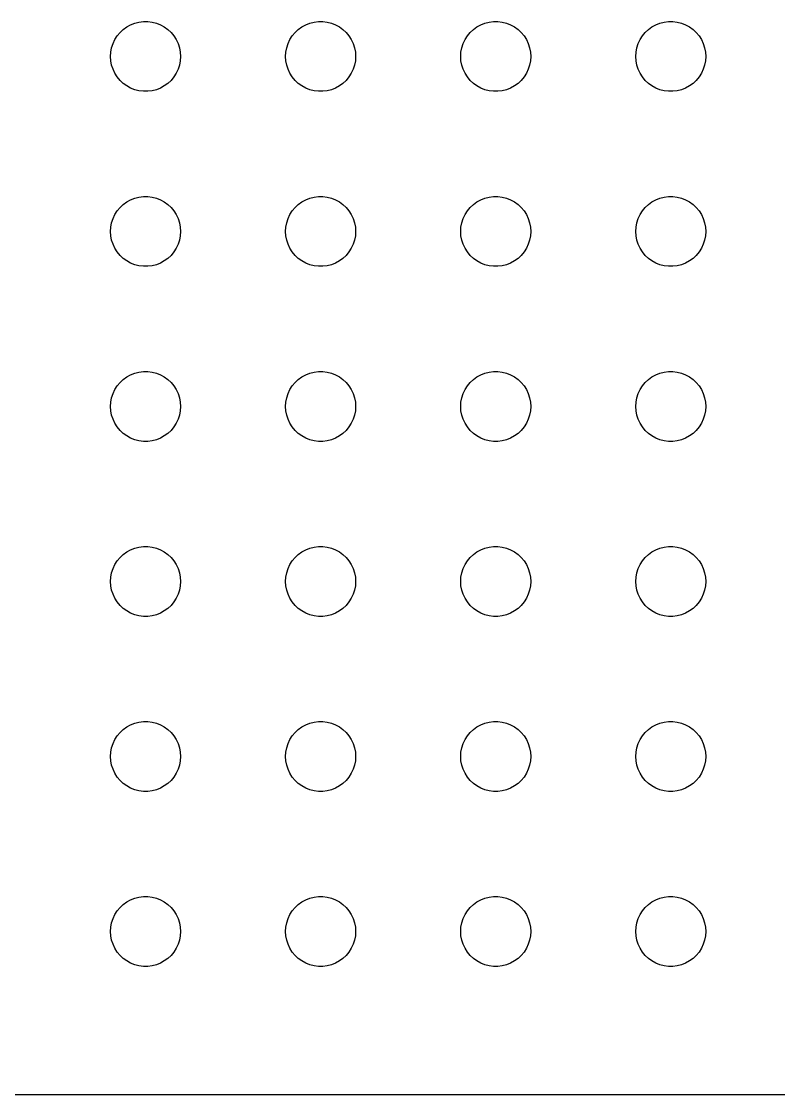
# Model space of a CAD drawing. Header units: metres. Extents: x -134 to 134, y 518 to 1078.
# Drawn here: x 32.18 to 64.62, y 746.01 to 792 of the extents above; entities that cross this region are included whole.
import ezdxf

# ---------------------------------------------------------------- set-up
doc = ezdxf.new("R2010")
doc.units = ezdxf.units.M

msp = doc.modelspace()

# ---------------------------------------------------------------- linework, layer by layer
for p, q in [((36.8613, 791.857), (37.0365, 791.927)), ((37.0365, 791.927), (37.2189, 791.973)), ((37.2189, 791.973), (37.4058, 791.997)), ((37.4058, 791.997), (37.5942, 791.997)), ((37.5942, 791.997), (37.7811, 791.973)), ((37.7811, 791.973), (37.9635, 791.927)), ((37.9635, 791.927), (38.1387, 791.857)), ((44.3613, 791.857), (44.5365, 791.927)), ((44.5365, 791.927), (44.7189, 791.973)), ((44.7189, 791.973), (44.9058, 791.997)), ((44.9058, 791.997), (45.0942, 791.997)), ((45.0942, 791.997), (45.2811, 791.973)), ((45.2811, 791.973), (45.4635, 791.927)), ((45.4635, 791.927), (45.6387, 791.857)), ((51.8613, 791.857), (52.0365, 791.927)), ((52.0365, 791.927), (52.2189, 791.973)), ((52.2189, 791.973), (52.4058, 791.997)), ((52.4058, 791.997), (52.5942, 791.997)), ((52.5942, 791.997), (52.7811, 791.973)), ((52.7811, 791.973), (52.9635, 791.927)), ((52.9635, 791.927), (53.1387, 791.857)), ((59.3613, 791.857), (59.5365, 791.927)), ((59.5365, 791.927), (59.7189, 791.973)), ((59.7189, 791.973), (59.9058, 791.997)), ((59.9058, 791.997), (60.0942, 791.997)), ((60.0942, 791.997), (60.2811, 791.973)), ((60.2811, 791.973), (60.4635, 791.927)), ((60.4635, 791.927), (60.6387, 791.857)), ((36.2865, 791.382), (36.4065, 791.527)), ((36.4065, 791.527), (36.5439, 791.656)), ((36.5439, 791.656), (36.6963, 791.766)), ((36.6963, 791.766), (36.8613, 791.857)), ((38.1387, 791.857), (38.3037, 791.766)), ((38.3037, 791.766), (38.4561, 791.656)), ((38.4561, 791.656), (38.5934, 791.527)), ((38.5934, 791.527), (38.7135, 791.382)), ((43.7865, 791.382), (43.9065, 791.527)), ((43.9065, 791.527), (44.0439, 791.656)), ((44.0439, 791.656), (44.1963, 791.766)), ((44.1963, 791.766), (44.3613, 791.857)), ((45.6387, 791.857), (45.8037, 791.766)), ((45.8037, 791.766), (45.9561, 791.656)), ((45.9561, 791.656), (46.0934, 791.527)), ((46.0934, 791.527), (46.2135, 791.382)), ((51.2865, 791.382), (51.4065, 791.527)), ((51.4065, 791.527), (51.5439, 791.656)), ((51.5439, 791.656), (51.6963, 791.766)), ((51.6963, 791.766), (51.8613, 791.857)), ((53.1387, 791.857), (53.3037, 791.766)), ((53.3037, 791.766), (53.4561, 791.656)), ((53.4561, 791.656), (53.5934, 791.527)), ((53.5934, 791.527), (53.7135, 791.382)), ((58.7865, 791.382), (58.9065, 791.527)), ((58.9065, 791.527), (59.0439, 791.656)), ((59.0439, 791.656), (59.1963, 791.766)), ((59.1963, 791.766), (59.3613, 791.857)), ((60.6387, 791.857), (60.8037, 791.766)), ((60.8037, 791.766), (60.9561, 791.656)), ((60.9561, 791.656), (61.0934, 791.527)), ((61.0934, 791.527), (61.2135, 791.382)), ((36.0471, 790.873), (36.1053, 791.052)), ((36.1053, 791.052), (36.1855, 791.223)), ((36.1855, 791.223), (36.2865, 791.382)), ((38.7135, 791.382), (38.8145, 791.223)), ((38.8145, 791.223), (38.8947, 791.052)), ((38.8947, 791.052), (38.9529, 790.873)), ((43.5471, 790.873), (43.6053, 791.052)), ((43.6053, 791.052), (43.6855, 791.223)), ((43.6855, 791.223), (43.7865, 791.382)), ((46.2135, 791.382), (46.3145, 791.223)), ((46.3145, 791.223), (46.3947, 791.052)), ((46.3947, 791.052), (46.4529, 790.873)), ((51.0471, 790.873), (51.1053, 791.052)), ((51.1053, 791.052), (51.1855, 791.223)), ((51.1855, 791.223), (51.2865, 791.382)), ((53.7135, 791.382), (53.8145, 791.223)), ((53.8145, 791.223), (53.8947, 791.052)), ((53.8947, 791.052), (53.9529, 790.873)), ((58.5471, 790.873), (58.6053, 791.052)), ((58.6053, 791.052), (58.6855, 791.223)), ((58.6855, 791.223), (58.7865, 791.382)), ((61.2135, 791.382), (61.3145, 791.223)), ((61.3145, 791.223), (61.3947, 791.052)), ((61.3947, 791.052), (61.4529, 790.873)), ((36, 790.5), (36.0118, 790.688)), ((36.0118, 790.688), (36.0471, 790.873)), ((38.9529, 790.873), (38.9882, 790.688)), ((38.9882, 790.688), (39, 790.5)), ((43.5, 790.5), (43.5118, 790.688)), ((43.5118, 790.688), (43.5471, 790.873)), ((46.4529, 790.873), (46.4882, 790.688)), ((46.4882, 790.688), (46.5, 790.5)), ((51, 790.5), (51.0118, 790.688)), ((51.0118, 790.688), (51.0471, 790.873)), ((53.9529, 790.873), (53.9882, 790.688)), ((53.9882, 790.688), (54, 790.5)), ((58.5, 790.5), (58.5118, 790.688)), ((58.5118, 790.688), (58.5471, 790.873)), ((61.4529, 790.873), (61.4882, 790.688)), ((61.4882, 790.688), (61.5, 790.5)), ((36.0118, 790.312), (36, 790.5)), ((36.0471, 790.127), (36.0118, 790.312)), ((36.1053, 789.948), (36.0471, 790.127)), ((38.9529, 790.127), (38.8947, 789.948)), ((38.9882, 790.312), (38.9529, 790.127)), ((39, 790.5), (38.9882, 790.312)), ((43.5118, 790.312), (43.5, 790.5)), ((43.5471, 790.127), (43.5118, 790.312)), ((43.6053, 789.948), (43.5471, 790.127)), ((46.4529, 790.127), (46.3947, 789.948)), ((46.4882, 790.312), (46.4529, 790.127)), ((46.5, 790.5), (46.4882, 790.312)), ((51.0118, 790.312), (51, 790.5)), ((51.0471, 790.127), (51.0118, 790.312)), ((51.1053, 789.948), (51.0471, 790.127)), ((53.9529, 790.127), (53.8947, 789.948)), ((53.9882, 790.312), (53.9529, 790.127)), ((54, 790.5), (53.9882, 790.312)), ((58.5118, 790.312), (58.5, 790.5)), ((58.5471, 790.127), (58.5118, 790.312)), ((58.6053, 789.948), (58.5471, 790.127)), ((61.4529, 790.127), (61.3947, 789.948)), ((61.4882, 790.312), (61.4529, 790.127)), ((61.5, 790.5), (61.4882, 790.312)), ((36.1855, 789.777), (36.1053, 789.948)), ((36.2865, 789.618), (36.1855, 789.777)), ((36.4065, 789.473), (36.2865, 789.618)), ((38.7135, 789.618), (38.5934, 789.473)), ((38.8145, 789.777), (38.7135, 789.618)), ((38.8947, 789.948), (38.8145, 789.777)), ((43.6855, 789.777), (43.6053, 789.948)), ((43.7865, 789.618), (43.6855, 789.777)), ((43.9065, 789.473), (43.7865, 789.618)), ((46.2135, 789.618), (46.0934, 789.473)), ((46.3145, 789.777), (46.2135, 789.618)), ((46.3947, 789.948), (46.3145, 789.777)), ((51.1855, 789.777), (51.1053, 789.948)), ((51.2865, 789.618), (51.1855, 789.777)), ((51.4065, 789.473), (51.2865, 789.618)), ((53.7135, 789.618), (53.5934, 789.473)), ((53.8145, 789.777), (53.7135, 789.618)), ((53.8947, 789.948), (53.8145, 789.777)), ((58.6855, 789.777), (58.6053, 789.948)), ((58.7865, 789.618), (58.6855, 789.777)), ((58.9065, 789.473), (58.7865, 789.618)), ((61.2135, 789.618), (61.0934, 789.473)), ((61.3145, 789.777), (61.2135, 789.618)), ((61.3947, 789.948), (61.3145, 789.777)), ((36.5439, 789.344), (36.4065, 789.473)), ((36.6963, 789.234), (36.5439, 789.344)), ((36.8613, 789.143), (36.6963, 789.234)), ((37.0365, 789.073), (36.8613, 789.143)), ((38.1387, 789.143), (37.9635, 789.073)), ((38.3037, 789.234), (38.1387, 789.143)), ((38.4561, 789.344), (38.3037, 789.234)), ((38.5934, 789.473), (38.4561, 789.344)), ((44.0439, 789.344), (43.9065, 789.473)), ((44.1963, 789.234), (44.0439, 789.344)), ((44.3613, 789.143), (44.1963, 789.234)), ((44.5365, 789.073), (44.3613, 789.143)), ((45.6387, 789.143), (45.4635, 789.073)), ((45.8037, 789.234), (45.6387, 789.143)), ((45.9561, 789.344), (45.8037, 789.234)), ((46.0934, 789.473), (45.9561, 789.344)), ((51.5439, 789.344), (51.4065, 789.473)), ((51.6963, 789.234), (51.5439, 789.344)), ((51.8613, 789.143), (51.6963, 789.234)), ((52.0365, 789.073), (51.8613, 789.143)), ((53.1387, 789.143), (52.9635, 789.073)), ((53.3037, 789.234), (53.1387, 789.143)), ((53.4561, 789.344), (53.3037, 789.234)), ((53.5934, 789.473), (53.4561, 789.344)), ((59.0439, 789.344), (58.9065, 789.473)), ((59.1963, 789.234), (59.0439, 789.344)), ((59.3613, 789.143), (59.1963, 789.234)), ((59.5365, 789.073), (59.3613, 789.143)), ((60.6387, 789.143), (60.4635, 789.073)), ((60.8037, 789.234), (60.6387, 789.143)), ((60.9561, 789.344), (60.8037, 789.234)), ((61.0934, 789.473), (60.9561, 789.344)), ((37.2189, 789.027), (37.0365, 789.073)), ((37.4058, 789.003), (37.2189, 789.027)), ((37.5942, 789.003), (37.4058, 789.003)), ((37.7811, 789.027), (37.5942, 789.003)), ((37.9635, 789.073), (37.7811, 789.027)), ((44.7189, 789.027), (44.5365, 789.073)), ((44.9058, 789.003), (44.7189, 789.027)), ((45.0942, 789.003), (44.9058, 789.003)), ((45.2811, 789.027), (45.0942, 789.003)), ((45.4635, 789.073), (45.2811, 789.027)), ((52.2189, 789.027), (52.0365, 789.073)), ((52.4058, 789.003), (52.2189, 789.027)), ((52.5942, 789.003), (52.4058, 789.003)), ((52.7811, 789.027), (52.5942, 789.003)), ((52.9635, 789.073), (52.7811, 789.027)), ((59.7189, 789.027), (59.5365, 789.073)), ((59.9058, 789.003), (59.7189, 789.027)), ((60.0942, 789.003), (59.9058, 789.003)), ((60.2811, 789.027), (60.0942, 789.003)), ((60.4635, 789.073), (60.2811, 789.027)), ((36.4065, 784.027), (36.5439, 784.156)), ((36.5439, 784.156), (36.6963, 784.266)), ((36.6963, 784.266), (36.8613, 784.357)), ((36.8613, 784.357), (37.0365, 784.427)), ((37.0365, 784.427), (37.2189, 784.473)), ((37.2189, 784.473), (37.4058, 784.497)), ((37.4058, 784.497), (37.5942, 784.497)), ((37.5942, 784.497), (37.7811, 784.473)), ((37.7811, 784.473), (37.9635, 784.427)), ((37.9635, 784.427), (38.1387, 784.357)), ((38.1387, 784.357), (38.3037, 784.266)), ((38.3037, 784.266), (38.4561, 784.156)), ((38.4561, 784.156), (38.5934, 784.027)), ((43.9065, 784.027), (44.0439, 784.156)), ((44.0439, 784.156), (44.1963, 784.266)), ((44.1963, 784.266), (44.3613, 784.357)), ((44.3613, 784.357), (44.5365, 784.427)), ((44.5365, 784.427), (44.7189, 784.473)), ((44.7189, 784.473), (44.9058, 784.497)), ((44.9058, 784.497), (45.0942, 784.497)), ((45.0942, 784.497), (45.2811, 784.473)), ((45.2811, 784.473), (45.4635, 784.427)), ((45.4635, 784.427), (45.6387, 784.357)), ((45.6387, 784.357), (45.8037, 784.266)), ((45.8037, 784.266), (45.9561, 784.156)), ((45.9561, 784.156), (46.0934, 784.027)), ((51.4065, 784.027), (51.5439, 784.156)), ((51.5439, 784.156), (51.6963, 784.266)), ((51.6963, 784.266), (51.8613, 784.357)), ((51.8613, 784.357), (52.0365, 784.427)), ((52.0365, 784.427), (52.2189, 784.473)), ((52.2189, 784.473), (52.4058, 784.497)), ((52.4058, 784.497), (52.5942, 784.497)), ((52.5942, 784.497), (52.7811, 784.473)), ((52.7811, 784.473), (52.9635, 784.427)), ((52.9635, 784.427), (53.1387, 784.357)), ((53.1387, 784.357), (53.3037, 784.266)), ((53.3037, 784.266), (53.4561, 784.156)), ((53.4561, 784.156), (53.5934, 784.027)), ((58.9065, 784.027), (59.0439, 784.156)), ((59.0439, 784.156), (59.1963, 784.266)), ((59.1963, 784.266), (59.3613, 784.357)), ((59.3613, 784.357), (59.5365, 784.427)), ((59.5365, 784.427), (59.7189, 784.473)), ((59.7189, 784.473), (59.9058, 784.497)), ((59.9058, 784.497), (60.0942, 784.497)), ((60.0942, 784.497), (60.2811, 784.473)), ((60.2811, 784.473), (60.4635, 784.427)), ((60.4635, 784.427), (60.6387, 784.357)), ((60.6387, 784.357), (60.8037, 784.266)), ((60.8037, 784.266), (60.9561, 784.156)), ((60.9561, 784.156), (61.0934, 784.027)), ((36.1053, 783.552), (36.1855, 783.723)), ((36.1855, 783.723), (36.2865, 783.882)), ((36.2865, 783.882), (36.4065, 784.027)), ((38.5934, 784.027), (38.7135, 783.882)), ((38.7135, 783.882), (38.8145, 783.723)), ((38.8145, 783.723), (38.8947, 783.552)), ((43.6053, 783.552), (43.6855, 783.723)), ((43.6855, 783.723), (43.7865, 783.882)), ((43.7865, 783.882), (43.9065, 784.027)), ((46.0934, 784.027), (46.2135, 783.882)), ((46.2135, 783.882), (46.3145, 783.723)), ((46.3145, 783.723), (46.3947, 783.552)), ((51.1053, 783.552), (51.1855, 783.723)), ((51.1855, 783.723), (51.2865, 783.882)), ((51.2865, 783.882), (51.4065, 784.027)), ((53.5934, 784.027), (53.7135, 783.882)), ((53.7135, 783.882), (53.8145, 783.723)), ((53.8145, 783.723), (53.8947, 783.552)), ((58.6053, 783.552), (58.6855, 783.723)), ((58.6855, 783.723), (58.7865, 783.882)), ((58.7865, 783.882), (58.9065, 784.027)), ((61.0934, 784.027), (61.2135, 783.882)), ((61.2135, 783.882), (61.3145, 783.723)), ((61.3145, 783.723), (61.3947, 783.552)), ((36, 783), (36.0118, 783.188)), ((36.0118, 783.188), (36.0471, 783.373)), ((36.0471, 783.373), (36.1053, 783.552)), ((38.8947, 783.552), (38.9529, 783.373)), ((38.9529, 783.373), (38.9882, 783.188)), ((38.9882, 783.188), (39, 783)), ((43.5, 783), (43.5118, 783.188)), ((43.5118, 783.188), (43.5471, 783.373)), ((43.5471, 783.373), (43.6053, 783.552)), ((46.3947, 783.552), (46.4529, 783.373)), ((46.4529, 783.373), (46.4882, 783.188)), ((46.4882, 783.188), (46.5, 783)), ((51, 783), (51.0118, 783.188)), ((51.0118, 783.188), (51.0471, 783.373)), ((51.0471, 783.373), (51.1053, 783.552)), ((53.8947, 783.552), (53.9529, 783.373)), ((53.9529, 783.373), (53.9882, 783.188)), ((53.9882, 783.188), (54, 783)), ((58.5, 783), (58.5118, 783.188)), ((58.5118, 783.188), (58.5471, 783.373)), ((58.5471, 783.373), (58.6053, 783.552)), ((61.3947, 783.552), (61.4529, 783.373)), ((61.4529, 783.373), (61.4882, 783.188)), ((61.4882, 783.188), (61.5, 783)), ((36.0118, 782.812), (36, 783)), ((36.0471, 782.627), (36.0118, 782.812)), ((38.9882, 782.812), (38.9529, 782.627)), ((39, 783), (38.9882, 782.812)), ((43.5118, 782.812), (43.5, 783)), ((43.5471, 782.627), (43.5118, 782.812)), ((46.4882, 782.812), (46.4529, 782.627)), ((46.5, 783), (46.4882, 782.812)), ((51.0118, 782.812), (51, 783)), ((51.0471, 782.627), (51.0118, 782.812)), ((53.9882, 782.812), (53.9529, 782.627)), ((54, 783), (53.9882, 782.812)), ((58.5118, 782.812), (58.5, 783)), ((58.5471, 782.627), (58.5118, 782.812)), ((61.4882, 782.812), (61.4529, 782.627)), ((61.5, 783), (61.4882, 782.812)), ((36.1053, 782.448), (36.0471, 782.627)), ((36.1855, 782.277), (36.1053, 782.448)), ((36.2865, 782.118), (36.1855, 782.277)), ((38.8145, 782.277), (38.7135, 782.118)), ((38.8947, 782.448), (38.8145, 782.277)), ((38.9529, 782.627), (38.8947, 782.448)), ((43.6053, 782.448), (43.5471, 782.627)), ((43.6855, 782.277), (43.6053, 782.448)), ((43.7865, 782.118), (43.6855, 782.277)), ((46.3145, 782.277), (46.2135, 782.118)), ((46.3947, 782.448), (46.3145, 782.277)), ((46.4529, 782.627), (46.3947, 782.448)), ((51.1053, 782.448), (51.0471, 782.627)), ((51.1855, 782.277), (51.1053, 782.448)), ((51.2865, 782.118), (51.1855, 782.277)), ((53.8145, 782.277), (53.7135, 782.118)), ((53.8947, 782.448), (53.8145, 782.277)), ((53.9529, 782.627), (53.8947, 782.448)), ((58.6053, 782.448), (58.5471, 782.627)), ((58.6855, 782.277), (58.6053, 782.448)), ((58.7865, 782.118), (58.6855, 782.277)), ((61.3145, 782.277), (61.2135, 782.118)), ((61.3947, 782.448), (61.3145, 782.277)), ((61.4529, 782.627), (61.3947, 782.448)), ((36.4065, 781.973), (36.2865, 782.118)), ((36.5439, 781.844), (36.4065, 781.973)), ((36.6963, 781.734), (36.5439, 781.844)), ((38.4561, 781.844), (38.3037, 781.734)), ((38.5934, 781.973), (38.4561, 781.844)), ((38.7135, 782.118), (38.5934, 781.973)), ((43.9065, 781.973), (43.7865, 782.118)), ((44.0439, 781.844), (43.9065, 781.973)), ((44.1963, 781.734), (44.0439, 781.844)), ((45.9561, 781.844), (45.8037, 781.734)), ((46.0934, 781.973), (45.9561, 781.844)), ((46.2135, 782.118), (46.0934, 781.973)), ((51.4065, 781.973), (51.2865, 782.118)), ((51.5439, 781.844), (51.4065, 781.973)), ((51.6963, 781.734), (51.5439, 781.844)), ((53.4561, 781.844), (53.3037, 781.734)), ((53.5934, 781.973), (53.4561, 781.844)), ((53.7135, 782.118), (53.5934, 781.973)), ((58.9065, 781.973), (58.7865, 782.118)), ((59.0439, 781.844), (58.9065, 781.973)), ((59.1963, 781.734), (59.0439, 781.844)), ((60.9561, 781.844), (60.8037, 781.734)), ((61.0934, 781.973), (60.9561, 781.844)), ((61.2135, 782.118), (61.0934, 781.973)), ((36.8613, 781.643), (36.6963, 781.734)), ((37.0365, 781.573), (36.8613, 781.643)), ((37.2189, 781.527), (37.0365, 781.573)), ((37.4058, 781.503), (37.2189, 781.527)), ((37.5942, 781.503), (37.4058, 781.503)), ((37.7811, 781.527), (37.5942, 781.503)), ((37.9635, 781.573), (37.7811, 781.527)), ((38.1387, 781.643), (37.9635, 781.573)), ((38.3037, 781.734), (38.1387, 781.643)), ((44.3613, 781.643), (44.1963, 781.734)), ((44.5365, 781.573), (44.3613, 781.643)), ((44.7189, 781.527), (44.5365, 781.573)), ((44.9058, 781.503), (44.7189, 781.527)), ((45.0942, 781.503), (44.9058, 781.503)), ((45.2811, 781.527), (45.0942, 781.503)), ((45.4635, 781.573), (45.2811, 781.527)), ((45.6387, 781.643), (45.4635, 781.573)), ((45.8037, 781.734), (45.6387, 781.643)), ((51.8613, 781.643), (51.6963, 781.734)), ((52.0365, 781.573), (51.8613, 781.643)), ((52.2189, 781.527), (52.0365, 781.573)), ((52.4058, 781.503), (52.2189, 781.527)), ((52.5942, 781.503), (52.4058, 781.503)), ((52.7811, 781.527), (52.5942, 781.503)), ((52.9635, 781.573), (52.7811, 781.527)), ((53.1387, 781.643), (52.9635, 781.573)), ((53.3037, 781.734), (53.1387, 781.643)), ((59.3613, 781.643), (59.1963, 781.734)), ((59.5365, 781.573), (59.3613, 781.643)), ((59.7189, 781.527), (59.5365, 781.573)), ((59.9058, 781.503), (59.7189, 781.527)), ((60.0942, 781.503), (59.9058, 781.503)), ((60.2811, 781.527), (60.0942, 781.503)), ((60.4635, 781.573), (60.2811, 781.527)), ((60.6387, 781.643), (60.4635, 781.573)), ((60.8037, 781.734), (60.6387, 781.643)), ((36.5439, 776.656), (36.6963, 776.766)), ((36.6963, 776.766), (36.8613, 776.857)), ((36.8613, 776.857), (37.0365, 776.927)), ((37.0365, 776.927), (37.2189, 776.973)), ((37.2189, 776.973), (37.4058, 776.997)), ((37.4058, 776.997), (37.5942, 776.997)), ((37.5942, 776.997), (37.7811, 776.973)), ((37.7811, 776.973), (37.9635, 776.927)), ((37.9635, 776.927), (38.1387, 776.857)), ((38.1387, 776.857), (38.3037, 776.766)), ((38.3037, 776.766), (38.4561, 776.656)), ((44.0439, 776.656), (44.1963, 776.766)), ((44.1963, 776.766), (44.3613, 776.857)), ((44.3613, 776.857), (44.5365, 776.927)), ((44.5365, 776.927), (44.7189, 776.973)), ((44.7189, 776.973), (44.9058, 776.997)), ((44.9058, 776.997), (45.0942, 776.997)), ((45.0942, 776.997), (45.2811, 776.973)), ((45.2811, 776.973), (45.4635, 776.927)), ((45.4635, 776.927), (45.6387, 776.857)), ((45.6387, 776.857), (45.8037, 776.766)), ((45.8037, 776.766), (45.9561, 776.656)), ((51.5439, 776.656), (51.6963, 776.766)), ((51.6963, 776.766), (51.8613, 776.857)), ((51.8613, 776.857), (52.0365, 776.927)), ((52.0365, 776.927), (52.2189, 776.973)), ((52.2189, 776.973), (52.4058, 776.997)), ((52.4058, 776.997), (52.5942, 776.997)), ((52.5942, 776.997), (52.7811, 776.973)), ((52.7811, 776.973), (52.9635, 776.927)), ((52.9635, 776.927), (53.1387, 776.857)), ((53.1387, 776.857), (53.3037, 776.766)), ((53.3037, 776.766), (53.4561, 776.656)), ((59.0439, 776.656), (59.1963, 776.766)), ((59.1963, 776.766), (59.3613, 776.857)), ((59.3613, 776.857), (59.5365, 776.927)), ((59.5365, 776.927), (59.7189, 776.973)), ((59.7189, 776.973), (59.9058, 776.997)), ((59.9058, 776.997), (60.0942, 776.997)), ((60.0942, 776.997), (60.2811, 776.973)), ((60.2811, 776.973), (60.4635, 776.927)), ((60.4635, 776.927), (60.6387, 776.857)), ((60.6387, 776.857), (60.8037, 776.766)), ((60.8037, 776.766), (60.9561, 776.656)), ((36.1855, 776.223), (36.2865, 776.382)), ((36.2865, 776.382), (36.4065, 776.527)), ((36.4065, 776.527), (36.5439, 776.656)), ((38.4561, 776.656), (38.5934, 776.527)), ((38.5934, 776.527), (38.7135, 776.382)), ((38.7135, 776.382), (38.8145, 776.223)), ((43.6855, 776.223), (43.7865, 776.382)), ((43.7865, 776.382), (43.9065, 776.527)), ((43.9065, 776.527), (44.0439, 776.656)), ((45.9561, 776.656), (46.0934, 776.527)), ((46.0934, 776.527), (46.2135, 776.382)), ((46.2135, 776.382), (46.3145, 776.223)), ((51.1855, 776.223), (51.2865, 776.382)), ((51.2865, 776.382), (51.4065, 776.527)), ((51.4065, 776.527), (51.5439, 776.656)), ((53.4561, 776.656), (53.5934, 776.527)), ((53.5934, 776.527), (53.7135, 776.382)), ((53.7135, 776.382), (53.8145, 776.223)), ((58.6855, 776.223), (58.7865, 776.382)), ((58.7865, 776.382), (58.9065, 776.527)), ((58.9065, 776.527), (59.0439, 776.656)), ((60.9561, 776.656), (61.0934, 776.527)), ((61.0934, 776.527), (61.2135, 776.382)), ((61.2135, 776.382), (61.3145, 776.223)), ((36.0118, 775.688), (36.0471, 775.873)), ((36.0471, 775.873), (36.1053, 776.052)), ((36.1053, 776.052), (36.1855, 776.223)), ((38.8145, 776.223), (38.8947, 776.052)), ((38.8947, 776.052), (38.9529, 775.873)), ((38.9529, 775.873), (38.9882, 775.688)), ((43.5118, 775.688), (43.5471, 775.873)), ((43.5471, 775.873), (43.6053, 776.052)), ((43.6053, 776.052), (43.6855, 776.223)), ((46.3145, 776.223), (46.3947, 776.052)), ((46.3947, 776.052), (46.4529, 775.873)), ((46.4529, 775.873), (46.4882, 775.688)), ((51.0118, 775.688), (51.0471, 775.873)), ((51.0471, 775.873), (51.1053, 776.052)), ((51.1053, 776.052), (51.1855, 776.223)), ((53.8145, 776.223), (53.8947, 776.052)), ((53.8947, 776.052), (53.9529, 775.873)), ((53.9529, 775.873), (53.9882, 775.688)), ((58.5118, 775.688), (58.5471, 775.873)), ((58.5471, 775.873), (58.6053, 776.052)), ((58.6053, 776.052), (58.6855, 776.223)), ((61.3145, 776.223), (61.3947, 776.052)), ((61.3947, 776.052), (61.4529, 775.873)), ((61.4529, 775.873), (61.4882, 775.688)), ((36, 775.5), (36.0118, 775.688)), ((36.0118, 775.312), (36, 775.5)), ((38.9882, 775.688), (39, 775.5)), ((39, 775.5), (38.9882, 775.312)), ((43.5, 775.5), (43.5118, 775.688)), ((43.5118, 775.312), (43.5, 775.5)), ((46.4882, 775.688), (46.5, 775.5)), ((46.5, 775.5), (46.4882, 775.312)), ((51, 775.5), (51.0118, 775.688)), ((51.0118, 775.312), (51, 775.5)), ((53.9882, 775.688), (54, 775.5)), ((54, 775.5), (53.9882, 775.312)), ((58.5, 775.5), (58.5118, 775.688)), ((58.5118, 775.312), (58.5, 775.5)), ((61.4882, 775.688), (61.5, 775.5)), ((61.5, 775.5), (61.4882, 775.312)), ((36.0471, 775.127), (36.0118, 775.312)), ((36.1053, 774.948), (36.0471, 775.127)), ((36.1855, 774.777), (36.1053, 774.948)), ((38.8947, 774.948), (38.8145, 774.777)), ((38.9529, 775.127), (38.8947, 774.948)), ((38.9882, 775.312), (38.9529, 775.127)), ((43.5471, 775.127), (43.5118, 775.312)), ((43.6053, 774.948), (43.5471, 775.127)), ((43.6855, 774.777), (43.6053, 774.948)), ((46.3947, 774.948), (46.3145, 774.777)), ((46.4529, 775.127), (46.3947, 774.948)), ((46.4882, 775.312), (46.4529, 775.127)), ((51.0471, 775.127), (51.0118, 775.312)), ((51.1053, 774.948), (51.0471, 775.127)), ((51.1855, 774.777), (51.1053, 774.948)), ((53.8947, 774.948), (53.8145, 774.777)), ((53.9529, 775.127), (53.8947, 774.948)), ((53.9882, 775.312), (53.9529, 775.127)), ((58.5471, 775.127), (58.5118, 775.312)), ((58.6053, 774.948), (58.5471, 775.127)), ((58.6855, 774.777), (58.6053, 774.948)), ((61.3947, 774.948), (61.3145, 774.777)), ((61.4529, 775.127), (61.3947, 774.948)), ((61.4882, 775.312), (61.4529, 775.127)), ((36.2865, 774.618), (36.1855, 774.777)), ((36.4065, 774.473), (36.2865, 774.618)), ((36.5439, 774.344), (36.4065, 774.473)), ((38.5934, 774.473), (38.4561, 774.344)), ((38.7135, 774.618), (38.5934, 774.473)), ((38.8145, 774.777), (38.7135, 774.618)), ((43.7865, 774.618), (43.6855, 774.777)), ((43.9065, 774.473), (43.7865, 774.618)), ((44.0439, 774.344), (43.9065, 774.473)), ((46.0934, 774.473), (45.9561, 774.344)), ((46.2135, 774.618), (46.0934, 774.473)), ((46.3145, 774.777), (46.2135, 774.618)), ((51.2865, 774.618), (51.1855, 774.777)), ((51.4065, 774.473), (51.2865, 774.618)), ((51.5439, 774.344), (51.4065, 774.473)), ((53.5934, 774.473), (53.4561, 774.344)), ((53.7135, 774.618), (53.5934, 774.473)), ((53.8145, 774.777), (53.7135, 774.618)), ((58.7865, 774.618), (58.6855, 774.777)), ((58.9065, 774.473), (58.7865, 774.618)), ((59.0439, 774.344), (58.9065, 774.473)), ((61.0934, 774.473), (60.9561, 774.344)), ((61.2135, 774.618), (61.0934, 774.473)), ((61.3145, 774.777), (61.2135, 774.618)), ((36.6963, 774.234), (36.5439, 774.344)), ((36.8613, 774.143), (36.6963, 774.234)), ((37.0365, 774.073), (36.8613, 774.143)), ((37.2189, 774.027), (37.0365, 774.073)), ((37.4058, 774.003), (37.2189, 774.027)), ((37.5942, 774.003), (37.4058, 774.003)), ((37.7811, 774.027), (37.5942, 774.003)), ((37.9635, 774.073), (37.7811, 774.027)), ((38.1387, 774.143), (37.9635, 774.073)), ((38.3037, 774.234), (38.1387, 774.143)), ((38.4561, 774.344), (38.3037, 774.234)), ((44.1963, 774.234), (44.0439, 774.344)), ((44.3613, 774.143), (44.1963, 774.234)), ((44.5365, 774.073), (44.3613, 774.143)), ((44.7189, 774.027), (44.5365, 774.073)), ((44.9058, 774.003), (44.7189, 774.027)), ((45.0942, 774.003), (44.9058, 774.003)), ((45.2811, 774.027), (45.0942, 774.003)), ((45.4635, 774.073), (45.2811, 774.027)), ((45.6387, 774.143), (45.4635, 774.073)), ((45.8037, 774.234), (45.6387, 774.143)), ((45.9561, 774.344), (45.8037, 774.234)), ((51.6963, 774.234), (51.5439, 774.344)), ((51.8613, 774.143), (51.6963, 774.234)), ((52.0365, 774.073), (51.8613, 774.143)), ((52.2189, 774.027), (52.0365, 774.073)), ((52.4058, 774.003), (52.2189, 774.027)), ((52.5942, 774.003), (52.4058, 774.003)), ((52.7811, 774.027), (52.5942, 774.003)), ((52.9635, 774.073), (52.7811, 774.027)), ((53.1387, 774.143), (52.9635, 774.073)), ((53.3037, 774.234), (53.1387, 774.143)), ((53.4561, 774.344), (53.3037, 774.234)), ((59.1963, 774.234), (59.0439, 774.344)), ((59.3613, 774.143), (59.1963, 774.234)), ((59.5365, 774.073), (59.3613, 774.143)), ((59.7189, 774.027), (59.5365, 774.073)), ((59.9058, 774.003), (59.7189, 774.027)), ((60.0942, 774.003), (59.9058, 774.003)), ((60.2811, 774.027), (60.0942, 774.003)), ((60.4635, 774.073), (60.2811, 774.027)), ((60.6387, 774.143), (60.4635, 774.073)), ((60.8037, 774.234), (60.6387, 774.143)), ((60.9561, 774.344), (60.8037, 774.234)), ((36.8613, 769.357), (37.0365, 769.427)), ((37.0365, 769.427), (37.2189, 769.473)), ((37.2189, 769.473), (37.4058, 769.497)), ((37.4058, 769.497), (37.5942, 769.497)), ((37.5942, 769.497), (37.7811, 769.473)), ((37.7811, 769.473), (37.9635, 769.427)), ((37.9635, 769.427), (38.1387, 769.357)), ((44.3613, 769.357), (44.5365, 769.427)), ((44.5365, 769.427), (44.7189, 769.473)), ((44.7189, 769.473), (44.9058, 769.497)), ((44.9058, 769.497), (45.0942, 769.497)), ((45.0942, 769.497), (45.2811, 769.473)), ((45.2811, 769.473), (45.4635, 769.427)), ((45.4635, 769.427), (45.6387, 769.357)), ((51.8613, 769.357), (52.0365, 769.427)), ((52.0365, 769.427), (52.2189, 769.473)), ((52.2189, 769.473), (52.4058, 769.497)), ((52.4058, 769.497), (52.5942, 769.497)), ((52.5942, 769.497), (52.7811, 769.473)), ((52.7811, 769.473), (52.9635, 769.427)), ((52.9635, 769.427), (53.1387, 769.357)), ((59.3613, 769.357), (59.5365, 769.427)), ((59.5365, 769.427), (59.7189, 769.473)), ((59.7189, 769.473), (59.9058, 769.497)), ((59.9058, 769.497), (60.0942, 769.497)), ((60.0942, 769.497), (60.2811, 769.473)), ((60.2811, 769.473), (60.4635, 769.427)), ((60.4635, 769.427), (60.6387, 769.357)), ((36.2865, 768.882), (36.4065, 769.027)), ((36.4065, 769.027), (36.5439, 769.156)), ((36.5439, 769.156), (36.6963, 769.266)), ((36.6963, 769.266), (36.8613, 769.357)), ((38.1387, 769.357), (38.3037, 769.266)), ((38.3037, 769.266), (38.4561, 769.156)), ((38.4561, 769.156), (38.5934, 769.027)), ((38.5934, 769.027), (38.7135, 768.882)), ((43.7865, 768.882), (43.9065, 769.027)), ((43.9065, 769.027), (44.0439, 769.156)), ((44.0439, 769.156), (44.1963, 769.266)), ((44.1963, 769.266), (44.3613, 769.357)), ((45.6387, 769.357), (45.8037, 769.266)), ((45.8037, 769.266), (45.9561, 769.156)), ((45.9561, 769.156), (46.0934, 769.027)), ((46.0934, 769.027), (46.2135, 768.882)), ((51.2865, 768.882), (51.4065, 769.027)), ((51.4065, 769.027), (51.5439, 769.156)), ((51.5439, 769.156), (51.6963, 769.266)), ((51.6963, 769.266), (51.8613, 769.357)), ((53.1387, 769.357), (53.3037, 769.266)), ((53.3037, 769.266), (53.4561, 769.156)), ((53.4561, 769.156), (53.5934, 769.027)), ((53.5934, 769.027), (53.7135, 768.882)), ((58.7865, 768.882), (58.9065, 769.027)), ((58.9065, 769.027), (59.0439, 769.156)), ((59.0439, 769.156), (59.1963, 769.266)), ((59.1963, 769.266), (59.3613, 769.357)), ((60.6387, 769.357), (60.8037, 769.266)), ((60.8037, 769.266), (60.9561, 769.156)), ((60.9561, 769.156), (61.0934, 769.027)), ((61.0934, 769.027), (61.2135, 768.882)), ((36.0471, 768.373), (36.1053, 768.552)), ((36.1053, 768.552), (36.1855, 768.723)), ((36.1855, 768.723), (36.2865, 768.882)), ((38.7135, 768.882), (38.8145, 768.723)), ((38.8145, 768.723), (38.8947, 768.552)), ((38.8947, 768.552), (38.9529, 768.373)), ((43.5471, 768.373), (43.6053, 768.552)), ((43.6053, 768.552), (43.6855, 768.723)), ((43.6855, 768.723), (43.7865, 768.882)), ((46.2135, 768.882), (46.3145, 768.723)), ((46.3145, 768.723), (46.3947, 768.552)), ((46.3947, 768.552), (46.4529, 768.373)), ((51.0471, 768.373), (51.1053, 768.552)), ((51.1053, 768.552), (51.1855, 768.723)), ((51.1855, 768.723), (51.2865, 768.882)), ((53.7135, 768.882), (53.8145, 768.723)), ((53.8145, 768.723), (53.8947, 768.552)), ((53.8947, 768.552), (53.9529, 768.373)), ((58.5471, 768.373), (58.6053, 768.552)), ((58.6053, 768.552), (58.6855, 768.723)), ((58.6855, 768.723), (58.7865, 768.882)), ((61.2135, 768.882), (61.3145, 768.723)), ((61.3145, 768.723), (61.3947, 768.552)), ((61.3947, 768.552), (61.4529, 768.373)), ((36, 768), (36.0118, 768.188)), ((36.0118, 767.812), (36, 768)), ((36.0118, 768.188), (36.0471, 768.373)), ((38.9529, 768.373), (38.9882, 768.188)), ((38.9882, 768.188), (39, 768)), ((39, 768), (38.9882, 767.812)), ((43.5, 768), (43.5118, 768.188)), ((43.5118, 767.812), (43.5, 768)), ((43.5118, 768.188), (43.5471, 768.373)), ((46.4529, 768.373), (46.4882, 768.188)), ((46.4882, 768.188), (46.5, 768)), ((46.5, 768), (46.4882, 767.812)), ((51, 768), (51.0118, 768.188)), ((51.0118, 767.812), (51, 768)), ((51.0118, 768.188), (51.0471, 768.373)), ((53.9529, 768.373), (53.9882, 768.188)), ((53.9882, 768.188), (54, 768)), ((54, 768), (53.9882, 767.812)), ((58.5, 768), (58.5118, 768.188)), ((58.5118, 767.812), (58.5, 768)), ((58.5118, 768.188), (58.5471, 768.373)), ((61.4529, 768.373), (61.4882, 768.188)), ((61.4882, 768.188), (61.5, 768)), ((61.5, 768), (61.4882, 767.812)), ((36.0471, 767.627), (36.0118, 767.812)), ((36.1053, 767.448), (36.0471, 767.627)), ((38.9529, 767.627), (38.8947, 767.448)), ((38.9882, 767.812), (38.9529, 767.627)), ((43.5471, 767.627), (43.5118, 767.812)), ((43.6053, 767.448), (43.5471, 767.627)), ((46.4529, 767.627), (46.3947, 767.448)), ((46.4882, 767.812), (46.4529, 767.627)), ((51.0471, 767.627), (51.0118, 767.812)), ((51.1053, 767.448), (51.0471, 767.627)), ((53.9529, 767.627), (53.8947, 767.448)), ((53.9882, 767.812), (53.9529, 767.627)), ((58.5471, 767.627), (58.5118, 767.812)), ((58.6053, 767.448), (58.5471, 767.627)), ((61.4529, 767.627), (61.3947, 767.448)), ((61.4882, 767.812), (61.4529, 767.627)), ((36.1855, 767.277), (36.1053, 767.448)), ((36.2865, 767.118), (36.1855, 767.277)), ((36.4065, 766.973), (36.2865, 767.118)), ((38.7135, 767.118), (38.5934, 766.973)), ((38.8145, 767.277), (38.7135, 767.118)), ((38.8947, 767.448), (38.8145, 767.277)), ((43.6855, 767.277), (43.6053, 767.448)), ((43.7865, 767.118), (43.6855, 767.277)), ((43.9065, 766.973), (43.7865, 767.118)), ((46.2135, 767.118), (46.0934, 766.973)), ((46.3145, 767.277), (46.2135, 767.118)), ((46.3947, 767.448), (46.3145, 767.277)), ((51.1855, 767.277), (51.1053, 767.448)), ((51.2865, 767.118), (51.1855, 767.277)), ((51.4065, 766.973), (51.2865, 767.118)), ((53.7135, 767.118), (53.5934, 766.973)), ((53.8145, 767.277), (53.7135, 767.118)), ((53.8947, 767.448), (53.8145, 767.277)), ((58.6855, 767.277), (58.6053, 767.448)), ((58.7865, 767.118), (58.6855, 767.277)), ((58.9065, 766.973), (58.7865, 767.118)), ((61.2135, 767.118), (61.0934, 766.973)), ((61.3145, 767.277), (61.2135, 767.118)), ((61.3947, 767.448), (61.3145, 767.277)), ((36.5439, 766.844), (36.4065, 766.973)), ((36.6963, 766.734), (36.5439, 766.844)), ((36.8613, 766.643), (36.6963, 766.734)), ((37.0365, 766.573), (36.8613, 766.643)), ((38.1387, 766.643), (37.9635, 766.573)), ((38.3037, 766.734), (38.1387, 766.643)), ((38.4561, 766.844), (38.3037, 766.734)), ((38.5934, 766.973), (38.4561, 766.844)), ((44.0439, 766.844), (43.9065, 766.973)), ((44.1963, 766.734), (44.0439, 766.844)), ((44.3613, 766.643), (44.1963, 766.734)), ((44.5365, 766.573), (44.3613, 766.643)), ((45.6387, 766.643), (45.4635, 766.573)), ((45.8037, 766.734), (45.6387, 766.643)), ((45.9561, 766.844), (45.8037, 766.734)), ((46.0934, 766.973), (45.9561, 766.844)), ((51.5439, 766.844), (51.4065, 766.973)), ((51.6963, 766.734), (51.5439, 766.844)), ((51.8613, 766.643), (51.6963, 766.734)), ((52.0365, 766.573), (51.8613, 766.643)), ((53.1387, 766.643), (52.9635, 766.573)), ((53.3037, 766.734), (53.1387, 766.643)), ((53.4561, 766.844), (53.3037, 766.734)), ((53.5934, 766.973), (53.4561, 766.844)), ((59.0439, 766.844), (58.9065, 766.973)), ((59.1963, 766.734), (59.0439, 766.844)), ((59.3613, 766.643), (59.1963, 766.734)), ((59.5365, 766.573), (59.3613, 766.643)), ((60.6387, 766.643), (60.4635, 766.573)), ((60.8037, 766.734), (60.6387, 766.643)), ((60.9561, 766.844), (60.8037, 766.734)), ((61.0934, 766.973), (60.9561, 766.844)), ((37.2189, 766.527), (37.0365, 766.573)), ((37.4058, 766.503), (37.2189, 766.527)), ((37.5942, 766.503), (37.4058, 766.503)), ((37.7811, 766.527), (37.5942, 766.503)), ((37.9635, 766.573), (37.7811, 766.527)), ((44.7189, 766.527), (44.5365, 766.573)), ((44.9058, 766.503), (44.7189, 766.527)), ((45.0942, 766.503), (44.9058, 766.503)), ((45.2811, 766.527), (45.0942, 766.503)), ((45.4635, 766.573), (45.2811, 766.527)), ((52.2189, 766.527), (52.0365, 766.573)), ((52.4058, 766.503), (52.2189, 766.527)), ((52.5942, 766.503), (52.4058, 766.503)), ((52.7811, 766.527), (52.5942, 766.503)), ((52.9635, 766.573), (52.7811, 766.527)), ((59.7189, 766.527), (59.5365, 766.573)), ((59.9058, 766.503), (59.7189, 766.527)), ((60.0942, 766.503), (59.9058, 766.503)), ((60.2811, 766.527), (60.0942, 766.503)), ((60.4635, 766.573), (60.2811, 766.527)), ((36.4065, 761.527), (36.5439, 761.656)), ((36.5439, 761.656), (36.6963, 761.766)), ((36.6963, 761.766), (36.8613, 761.857)), ((36.8613, 761.857), (37.0365, 761.927)), ((37.0365, 761.927), (37.2189, 761.973)), ((37.2189, 761.973), (37.4058, 761.997)), ((37.4058, 761.997), (37.5942, 761.997)), ((37.5942, 761.997), (37.7811, 761.973)), ((37.7811, 761.973), (37.9635, 761.927)), ((37.9635, 761.927), (38.1387, 761.857)), ((38.1387, 761.857), (38.3037, 761.766)), ((38.3037, 761.766), (38.4561, 761.656)), ((38.4561, 761.656), (38.5934, 761.527)), ((43.9065, 761.527), (44.0439, 761.656)), ((44.0439, 761.656), (44.1963, 761.766)), ((44.1963, 761.766), (44.3613, 761.857)), ((44.3613, 761.857), (44.5365, 761.927)), ((44.5365, 761.927), (44.7189, 761.973)), ((44.7189, 761.973), (44.9058, 761.997)), ((44.9058, 761.997), (45.0942, 761.997)), ((45.0942, 761.997), (45.2811, 761.973)), ((45.2811, 761.973), (45.4635, 761.927)), ((45.4635, 761.927), (45.6387, 761.857)), ((45.6387, 761.857), (45.8037, 761.766)), ((45.8037, 761.766), (45.9561, 761.656)), ((45.9561, 761.656), (46.0934, 761.527)), ((51.4065, 761.527), (51.5439, 761.656)), ((51.5439, 761.656), (51.6963, 761.766)), ((51.6963, 761.766), (51.8613, 761.857)), ((51.8613, 761.857), (52.0365, 761.927)), ((52.0365, 761.927), (52.2189, 761.973)), ((52.2189, 761.973), (52.4058, 761.997)), ((52.4058, 761.997), (52.5942, 761.997)), ((52.5942, 761.997), (52.7811, 761.973)), ((52.7811, 761.973), (52.9635, 761.927)), ((52.9635, 761.927), (53.1387, 761.857)), ((53.1387, 761.857), (53.3037, 761.766)), ((53.3037, 761.766), (53.4561, 761.656)), ((53.4561, 761.656), (53.5934, 761.527)), ((58.9065, 761.527), (59.0439, 761.656)), ((59.0439, 761.656), (59.1963, 761.766)), ((59.1963, 761.766), (59.3613, 761.857)), ((59.3613, 761.857), (59.5365, 761.927)), ((59.5365, 761.927), (59.7189, 761.973)), ((59.7189, 761.973), (59.9058, 761.997)), ((59.9058, 761.997), (60.0942, 761.997)), ((60.0942, 761.997), (60.2811, 761.973)), ((60.2811, 761.973), (60.4635, 761.927)), ((60.4635, 761.927), (60.6387, 761.857)), ((60.6387, 761.857), (60.8037, 761.766)), ((60.8037, 761.766), (60.9561, 761.656)), ((60.9561, 761.656), (61.0934, 761.527)), ((36.1053, 761.052), (36.1855, 761.223)), ((36.1855, 761.223), (36.2865, 761.382)), ((36.2865, 761.382), (36.4065, 761.527)), ((38.5934, 761.527), (38.7135, 761.382)), ((38.7135, 761.382), (38.8145, 761.223)), ((38.8145, 761.223), (38.8947, 761.052)), ((43.6053, 761.052), (43.6855, 761.223)), ((43.6855, 761.223), (43.7865, 761.382)), ((43.7865, 761.382), (43.9065, 761.527)), ((46.0934, 761.527), (46.2135, 761.382)), ((46.2135, 761.382), (46.3145, 761.223)), ((46.3145, 761.223), (46.3947, 761.052)), ((51.1053, 761.052), (51.1855, 761.223)), ((51.1855, 761.223), (51.2865, 761.382)), ((51.2865, 761.382), (51.4065, 761.527)), ((53.5934, 761.527), (53.7135, 761.382)), ((53.7135, 761.382), (53.8145, 761.223)), ((53.8145, 761.223), (53.8947, 761.052)), ((58.6053, 761.052), (58.6855, 761.223)), ((58.6855, 761.223), (58.7865, 761.382)), ((58.7865, 761.382), (58.9065, 761.527)), ((61.0934, 761.527), (61.2135, 761.382)), ((61.2135, 761.382), (61.3145, 761.223)), ((61.3145, 761.223), (61.3947, 761.052)), ((36, 760.5), (36.0118, 760.688)), ((36.0118, 760.688), (36.0471, 760.873)), ((36.0471, 760.873), (36.1053, 761.052)), ((38.8947, 761.052), (38.9529, 760.873)), ((38.9529, 760.873), (38.9882, 760.688)), ((38.9882, 760.688), (39, 760.5)), ((43.5, 760.5), (43.5118, 760.688)), ((43.5118, 760.688), (43.5471, 760.873)), ((43.5471, 760.873), (43.6053, 761.052)), ((46.3947, 761.052), (46.4529, 760.873)), ((46.4529, 760.873), (46.4882, 760.688)), ((46.4882, 760.688), (46.5, 760.5)), ((51, 760.5), (51.0118, 760.688)), ((51.0118, 760.688), (51.0471, 760.873)), ((51.0471, 760.873), (51.1053, 761.052)), ((53.8947, 761.052), (53.9529, 760.873)), ((53.9529, 760.873), (53.9882, 760.688)), ((53.9882, 760.688), (54, 760.5)), ((58.5, 760.5), (58.5118, 760.688)), ((58.5118, 760.688), (58.5471, 760.873)), ((58.5471, 760.873), (58.6053, 761.052)), ((61.3947, 761.052), (61.4529, 760.873)), ((61.4529, 760.873), (61.4882, 760.688)), ((61.4882, 760.688), (61.5, 760.5)), ((36.0118, 760.312), (36, 760.5)), ((36.0471, 760.127), (36.0118, 760.312)), ((38.9882, 760.312), (38.9529, 760.127)), ((39, 760.5), (38.9882, 760.312)), ((43.5118, 760.312), (43.5, 760.5)), ((43.5471, 760.127), (43.5118, 760.312)), ((46.4882, 760.312), (46.4529, 760.127)), ((46.5, 760.5), (46.4882, 760.312)), ((51.0118, 760.312), (51, 760.5)), ((51.0471, 760.127), (51.0118, 760.312)), ((53.9882, 760.312), (53.9529, 760.127)), ((54, 760.5), (53.9882, 760.312)), ((58.5118, 760.312), (58.5, 760.5)), ((58.5471, 760.127), (58.5118, 760.312)), ((61.4882, 760.312), (61.4529, 760.127)), ((61.5, 760.5), (61.4882, 760.312)), ((36.1053, 759.948), (36.0471, 760.127)), ((36.1855, 759.777), (36.1053, 759.948)), ((36.2865, 759.618), (36.1855, 759.777)), ((38.8145, 759.777), (38.7135, 759.618)), ((38.8947, 759.948), (38.8145, 759.777)), ((38.9529, 760.127), (38.8947, 759.948)), ((43.6053, 759.948), (43.5471, 760.127)), ((43.6855, 759.777), (43.6053, 759.948)), ((43.7865, 759.618), (43.6855, 759.777)), ((46.3145, 759.777), (46.2135, 759.618)), ((46.3947, 759.948), (46.3145, 759.777)), ((46.4529, 760.127), (46.3947, 759.948)), ((51.1053, 759.948), (51.0471, 760.127)), ((51.1855, 759.777), (51.1053, 759.948)), ((51.2865, 759.618), (51.1855, 759.777)), ((53.8145, 759.777), (53.7135, 759.618)), ((53.8947, 759.948), (53.8145, 759.777)), ((53.9529, 760.127), (53.8947, 759.948)), ((58.6053, 759.948), (58.5471, 760.127)), ((58.6855, 759.777), (58.6053, 759.948)), ((58.7865, 759.618), (58.6855, 759.777)), ((61.3145, 759.777), (61.2135, 759.618)), ((61.3947, 759.948), (61.3145, 759.777)), ((61.4529, 760.127), (61.3947, 759.948)), ((36.4065, 759.473), (36.2865, 759.618)), ((36.5439, 759.344), (36.4065, 759.473)), ((36.6963, 759.234), (36.5439, 759.344)), ((38.4561, 759.344), (38.3037, 759.234)), ((38.5934, 759.473), (38.4561, 759.344)), ((38.7135, 759.618), (38.5934, 759.473)), ((43.9065, 759.473), (43.7865, 759.618)), ((44.0439, 759.344), (43.9065, 759.473)), ((44.1963, 759.234), (44.0439, 759.344)), ((45.9561, 759.344), (45.8037, 759.234)), ((46.0934, 759.473), (45.9561, 759.344)), ((46.2135, 759.618), (46.0934, 759.473)), ((51.4065, 759.473), (51.2865, 759.618)), ((51.5439, 759.344), (51.4065, 759.473)), ((51.6963, 759.234), (51.5439, 759.344)), ((53.4561, 759.344), (53.3037, 759.234)), ((53.5934, 759.473), (53.4561, 759.344)), ((53.7135, 759.618), (53.5934, 759.473)), ((58.9065, 759.473), (58.7865, 759.618)), ((59.0439, 759.344), (58.9065, 759.473)), ((59.1963, 759.234), (59.0439, 759.344)), ((60.9561, 759.344), (60.8037, 759.234)), ((61.0934, 759.473), (60.9561, 759.344)), ((61.2135, 759.618), (61.0934, 759.473)), ((36.8613, 759.143), (36.6963, 759.234)), ((37.0365, 759.073), (36.8613, 759.143)), ((37.2189, 759.027), (37.0365, 759.073)), ((37.4058, 759.003), (37.2189, 759.027)), ((37.5942, 759.003), (37.4058, 759.003)), ((37.7811, 759.027), (37.5942, 759.003)), ((37.9635, 759.073), (37.7811, 759.027)), ((38.1387, 759.143), (37.9635, 759.073)), ((38.3037, 759.234), (38.1387, 759.143)), ((44.3613, 759.143), (44.1963, 759.234)), ((44.5365, 759.073), (44.3613, 759.143)), ((44.7189, 759.027), (44.5365, 759.073)), ((44.9058, 759.003), (44.7189, 759.027)), ((45.0942, 759.003), (44.9058, 759.003)), ((45.2811, 759.027), (45.0942, 759.003)), ((45.4635, 759.073), (45.2811, 759.027)), ((45.6387, 759.143), (45.4635, 759.073)), ((45.8037, 759.234), (45.6387, 759.143)), ((51.8613, 759.143), (51.6963, 759.234)), ((52.0365, 759.073), (51.8613, 759.143)), ((52.2189, 759.027), (52.0365, 759.073)), ((52.4058, 759.003), (52.2189, 759.027)), ((52.5942, 759.003), (52.4058, 759.003)), ((52.7811, 759.027), (52.5942, 759.003)), ((52.9635, 759.073), (52.7811, 759.027)), ((53.1387, 759.143), (52.9635, 759.073)), ((53.3037, 759.234), (53.1387, 759.143)), ((59.3613, 759.143), (59.1963, 759.234)), ((59.5365, 759.073), (59.3613, 759.143)), ((59.7189, 759.027), (59.5365, 759.073)), ((59.9058, 759.003), (59.7189, 759.027)), ((60.0942, 759.003), (59.9058, 759.003)), ((60.2811, 759.027), (60.0942, 759.003)), ((60.4635, 759.073), (60.2811, 759.027)), ((60.6387, 759.143), (60.4635, 759.073)), ((60.8037, 759.234), (60.6387, 759.143)), ((36.5439, 754.156), (36.6963, 754.266)), ((36.6963, 754.266), (36.8613, 754.357)), ((36.8613, 754.357), (37.0365, 754.427)), ((37.0365, 754.427), (37.2189, 754.473)), ((37.2189, 754.473), (37.4058, 754.497)), ((37.4058, 754.497), (37.5942, 754.497)), ((37.5942, 754.497), (37.7811, 754.473)), ((37.7811, 754.473), (37.9635, 754.427)), ((37.9635, 754.427), (38.1387, 754.357)), ((38.1387, 754.357), (38.3037, 754.266)), ((38.3037, 754.266), (38.4561, 754.156)), ((44.0439, 754.156), (44.1963, 754.266)), ((44.1963, 754.266), (44.3613, 754.357)), ((44.3613, 754.357), (44.5365, 754.427)), ((44.5365, 754.427), (44.7189, 754.473)), ((44.7189, 754.473), (44.9058, 754.497)), ((44.9058, 754.497), (45.0942, 754.497)), ((45.0942, 754.497), (45.2811, 754.473)), ((45.2811, 754.473), (45.4635, 754.427)), ((45.4635, 754.427), (45.6387, 754.357)), ((45.6387, 754.357), (45.8037, 754.266)), ((45.8037, 754.266), (45.9561, 754.156)), ((51.5439, 754.156), (51.6963, 754.266)), ((51.6963, 754.266), (51.8613, 754.357)), ((51.8613, 754.357), (52.0365, 754.427)), ((52.0365, 754.427), (52.2189, 754.473)), ((52.2189, 754.473), (52.4058, 754.497)), ((52.4058, 754.497), (52.5942, 754.497)), ((52.5942, 754.497), (52.7811, 754.473)), ((52.7811, 754.473), (52.9635, 754.427)), ((52.9635, 754.427), (53.1387, 754.357)), ((53.1387, 754.357), (53.3037, 754.266)), ((53.3037, 754.266), (53.4561, 754.156)), ((59.0439, 754.156), (59.1963, 754.266)), ((59.1963, 754.266), (59.3613, 754.357)), ((59.3613, 754.357), (59.5365, 754.427)), ((59.5365, 754.427), (59.7189, 754.473)), ((59.7189, 754.473), (59.9058, 754.497)), ((59.9058, 754.497), (60.0942, 754.497)), ((60.0942, 754.497), (60.2811, 754.473)), ((60.2811, 754.473), (60.4635, 754.427)), ((60.4635, 754.427), (60.6387, 754.357)), ((60.6387, 754.357), (60.8037, 754.266)), ((60.8037, 754.266), (60.9561, 754.156)), ((36.1855, 753.723), (36.2865, 753.882)), ((36.2865, 753.882), (36.4065, 754.027)), ((36.4065, 754.027), (36.5439, 754.156)), ((38.4561, 754.156), (38.5934, 754.027)), ((38.5934, 754.027), (38.7135, 753.882)), ((38.7135, 753.882), (38.8145, 753.723)), ((43.6855, 753.723), (43.7865, 753.882)), ((43.7865, 753.882), (43.9065, 754.027)), ((43.9065, 754.027), (44.0439, 754.156)), ((45.9561, 754.156), (46.0934, 754.027)), ((46.0934, 754.027), (46.2135, 753.882)), ((46.2135, 753.882), (46.3145, 753.723)), ((51.1855, 753.723), (51.2865, 753.882)), ((51.2865, 753.882), (51.4065, 754.027)), ((51.4065, 754.027), (51.5439, 754.156)), ((53.4561, 754.156), (53.5934, 754.027)), ((53.5934, 754.027), (53.7135, 753.882)), ((53.7135, 753.882), (53.8145, 753.723)), ((58.6855, 753.723), (58.7865, 753.882)), ((58.7865, 753.882), (58.9065, 754.027)), ((58.9065, 754.027), (59.0439, 754.156)), ((60.9561, 754.156), (61.0934, 754.027)), ((61.0934, 754.027), (61.2135, 753.882)), ((61.2135, 753.882), (61.3145, 753.723)), ((36.0118, 753.188), (36.0471, 753.373)), ((36.0471, 753.373), (36.1053, 753.552)), ((36.1053, 753.552), (36.1855, 753.723)), ((38.8145, 753.723), (38.8947, 753.552)), ((38.8947, 753.552), (38.9529, 753.373)), ((38.9529, 753.373), (38.9882, 753.188)), ((43.5118, 753.188), (43.5471, 753.373)), ((43.5471, 753.373), (43.6053, 753.552)), ((43.6053, 753.552), (43.6855, 753.723)), ((46.3145, 753.723), (46.3947, 753.552)), ((46.3947, 753.552), (46.4529, 753.373)), ((46.4529, 753.373), (46.4882, 753.188)), ((51.0118, 753.188), (51.0471, 753.373)), ((51.0471, 753.373), (51.1053, 753.552)), ((51.1053, 753.552), (51.1855, 753.723)), ((53.8145, 753.723), (53.8947, 753.552)), ((53.8947, 753.552), (53.9529, 753.373)), ((53.9529, 753.373), (53.9882, 753.188)), ((58.5118, 753.188), (58.5471, 753.373)), ((58.5471, 753.373), (58.6053, 753.552)), ((58.6053, 753.552), (58.6855, 753.723)), ((61.3145, 753.723), (61.3947, 753.552)), ((61.3947, 753.552), (61.4529, 753.373)), ((61.4529, 753.373), (61.4882, 753.188)), ((36, 753), (36.0118, 753.188)), ((36.0118, 752.812), (36, 753)), ((36.0471, 752.627), (36.0118, 752.812)), ((38.9882, 752.812), (38.9529, 752.627)), ((38.9882, 753.188), (39, 753)), ((39, 753), (38.9882, 752.812)), ((43.5, 753), (43.5118, 753.188)), ((43.5118, 752.812), (43.5, 753)), ((43.5471, 752.627), (43.5118, 752.812)), ((46.4882, 752.812), (46.4529, 752.627)), ((46.4882, 753.188), (46.5, 753)), ((46.5, 753), (46.4882, 752.812)), ((51, 753), (51.0118, 753.188)), ((51.0118, 752.812), (51, 753)), ((51.0471, 752.627), (51.0118, 752.812)), ((53.9882, 752.812), (53.9529, 752.627)), ((53.9882, 753.188), (54, 753)), ((54, 753), (53.9882, 752.812)), ((58.5, 753), (58.5118, 753.188)), ((58.5118, 752.812), (58.5, 753)), ((58.5471, 752.627), (58.5118, 752.812)), ((61.4882, 752.812), (61.4529, 752.627)), ((61.4882, 753.188), (61.5, 753)), ((61.5, 753), (61.4882, 752.812)), ((36.1053, 752.448), (36.0471, 752.627)), ((36.1855, 752.277), (36.1053, 752.448)), ((38.8947, 752.448), (38.8145, 752.277)), ((38.9529, 752.627), (38.8947, 752.448)), ((43.6053, 752.448), (43.5471, 752.627)), ((43.6855, 752.277), (43.6053, 752.448)), ((46.3947, 752.448), (46.3145, 752.277)), ((46.4529, 752.627), (46.3947, 752.448)), ((51.1053, 752.448), (51.0471, 752.627)), ((51.1855, 752.277), (51.1053, 752.448)), ((53.8947, 752.448), (53.8145, 752.277)), ((53.9529, 752.627), (53.8947, 752.448)), ((58.6053, 752.448), (58.5471, 752.627)), ((58.6855, 752.277), (58.6053, 752.448)), ((61.3947, 752.448), (61.3145, 752.277)), ((61.4529, 752.627), (61.3947, 752.448)), ((36.2865, 752.118), (36.1855, 752.277)), ((36.4065, 751.973), (36.2865, 752.118)), ((36.5439, 751.844), (36.4065, 751.973)), ((38.5934, 751.973), (38.4561, 751.844)), ((38.7135, 752.118), (38.5934, 751.973)), ((38.8145, 752.277), (38.7135, 752.118)), ((43.7865, 752.118), (43.6855, 752.277)), ((43.9065, 751.973), (43.7865, 752.118)), ((44.0439, 751.844), (43.9065, 751.973)), ((46.0934, 751.973), (45.9561, 751.844)), ((46.2135, 752.118), (46.0934, 751.973)), ((46.3145, 752.277), (46.2135, 752.118)), ((51.2865, 752.118), (51.1855, 752.277)), ((51.4065, 751.973), (51.2865, 752.118)), ((51.5439, 751.844), (51.4065, 751.973)), ((53.5934, 751.973), (53.4561, 751.844)), ((53.7135, 752.118), (53.5934, 751.973)), ((53.8145, 752.277), (53.7135, 752.118)), ((58.7865, 752.118), (58.6855, 752.277)), ((58.9065, 751.973), (58.7865, 752.118)), ((59.0439, 751.844), (58.9065, 751.973)), ((61.0934, 751.973), (60.9561, 751.844)), ((61.2135, 752.118), (61.0934, 751.973)), ((61.3145, 752.277), (61.2135, 752.118)), ((36.6963, 751.734), (36.5439, 751.844)), ((36.8613, 751.643), (36.6963, 751.734)), ((37.0365, 751.573), (36.8613, 751.643)), ((37.2189, 751.527), (37.0365, 751.573)), ((37.4058, 751.503), (37.2189, 751.527)), ((37.5942, 751.503), (37.4058, 751.503)), ((37.7811, 751.527), (37.5942, 751.503)), ((37.9635, 751.573), (37.7811, 751.527)), ((38.1387, 751.643), (37.9635, 751.573)), ((38.3037, 751.734), (38.1387, 751.643)), ((38.4561, 751.844), (38.3037, 751.734)), ((44.1963, 751.734), (44.0439, 751.844)), ((44.3613, 751.643), (44.1963, 751.734)), ((44.5365, 751.573), (44.3613, 751.643)), ((44.7189, 751.527), (44.5365, 751.573)), ((44.9058, 751.503), (44.7189, 751.527)), ((45.0942, 751.503), (44.9058, 751.503)), ((45.2811, 751.527), (45.0942, 751.503)), ((45.4635, 751.573), (45.2811, 751.527)), ((45.6387, 751.643), (45.4635, 751.573)), ((45.8037, 751.734), (45.6387, 751.643)), ((45.9561, 751.844), (45.8037, 751.734)), ((51.6963, 751.734), (51.5439, 751.844)), ((51.8613, 751.643), (51.6963, 751.734)), ((52.0365, 751.573), (51.8613, 751.643)), ((52.2189, 751.527), (52.0365, 751.573)), ((52.4058, 751.503), (52.2189, 751.527)), ((52.5942, 751.503), (52.4058, 751.503)), ((52.7811, 751.527), (52.5942, 751.503)), ((52.9635, 751.573), (52.7811, 751.527)), ((53.1387, 751.643), (52.9635, 751.573)), ((53.3037, 751.734), (53.1387, 751.643)), ((53.4561, 751.844), (53.3037, 751.734)), ((59.1963, 751.734), (59.0439, 751.844)), ((59.3613, 751.643), (59.1963, 751.734)), ((59.5365, 751.573), (59.3613, 751.643)), ((59.7189, 751.527), (59.5365, 751.573)), ((59.9058, 751.503), (59.7189, 751.527)), ((60.0942, 751.503), (59.9058, 751.503)), ((60.2811, 751.527), (60.0942, 751.503)), ((60.4635, 751.573), (60.2811, 751.527)), ((60.6387, 751.643), (60.4635, 751.573)), ((60.8037, 751.734), (60.6387, 751.643)), ((60.9561, 751.844), (60.8037, 751.734)), ((-129.814, 746.01), (129.814, 746.01))]:
    msp.add_line(p, q)

doc.saveas('drawing.dxf')
